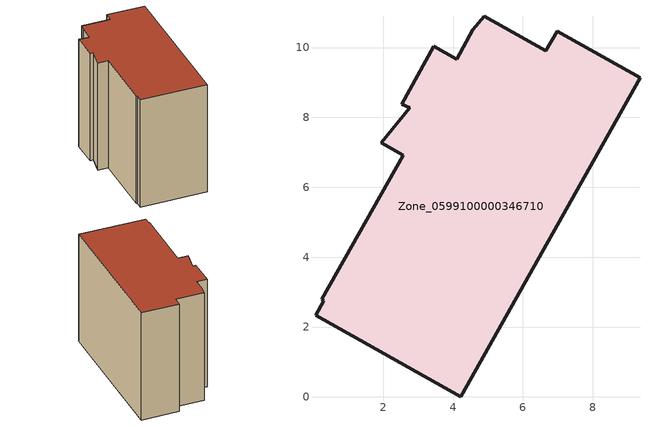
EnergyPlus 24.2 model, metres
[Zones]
Zone_0599100000346710
 floor ground (C_G): 2.76,8.28 2.53,8.38 3.45,10.04 4.1,9.66 4.57,10.51 4.89,10.9 6.66,9.91 6.98,10.46 9.35,9.14 4.23,0 0.06,2.33 0.3,2.76 0.24,2.8 2.57,6.92 1.94,7.27 z0
 wall outside (C_F): 6.98,10.46 6.66,9.91 4.89,10.9 4.57,10.51 4.1,9.66 3.45,10.04 2.53,8.38 2.76,8.28 1.94,7.27 2.57,6.92 0.24,2.8 0.3,2.76 0.06,2.33 4.23,0 9.35,9.14 6.98,10.46 z0:8.28
 roof outside (C_R): 2.57,6.92 0.24,2.8 0.3,2.76 0.06,2.33 4.23,0 9.35,9.14 6.98,10.46 6.66,9.91 4.89,10.9 4.57,10.51 4.1,9.66 3.45,10.04 2.53,8.38 2.76,8.28 1.94,7.27 z8.28
[BUILDING]
Pand.0599100000346710: North Axis=0; Terrain=City; Loads Convergence Tolerance Value=0.04; Temperature Convergence Tolerance Value=0.4; Solar Distribution=FullExterior; Maximum Number of Warmup Days=25; Minimum Number of Warmup Days=1
[Site:Location]
Rotterdam.The.Hague.AP_ZH_NLD Design_Conditions: Latitude=51.96; Longitude=4.45; Time Zone=1; Elevation=-4.5
[SITE:GROUNDTEMPERATURE:BUILDINGSURFACE]
18, 18, 18, 18, 18, 18, 18, 18, 18, 18, 18, 18
[MATERIAL] Thermal Absorptance=0.9; Solar Absorptance=0.7; Visible Absorptance=0.7
Name | Roughness | Thickness | Conductivity | Density | Specific Heat
G.TC.1992-2005 | MediumSmooth | 0.15 | 0.06 | 540 | 1210
F.TC.1992-2005 | Rough | 0.3 | 0.12 | 1920 | 840
R.TC.1992-2005 | MediumRough | 0.2 | 0.08 | 1500 | 1000
[CONSTRUCTION]
C_G: G.TC.1992-2005
C_F: F.TC.1992-2005
C_R: R.TC.1992-2005
[ZONE]
Zone_0599100000346710: Type=1; Multiplier=1; Ceiling Height=Autocalculate; Volume=Autocalculate; Floor Area=autocalculate; Part of Total Floor Area=Yes
[ZONEINFILTRATION:DESIGNFLOWRATE]
Infil_Zone_0599100000346710: Zone or ZoneList or Space or SpaceList=Zone_0599100000346710; Schedule=AlwaysOn; Design Flow Rate Calculation Method=Flow/Area; Flow Rate per Floor Area=0.0015; Constant Term Coefficient=1; Temperature Term Coefficient=0; Velocity Term Coefficient=0; Velocity Squared Term Coefficient=0
[HVACTEMPLATE:ZONE:IDEALLOADSAIRSYSTEM]
Zone_0599100000346710: Maximum Heating Supply Air Temperature=50; Minimum Cooling Supply Air Temperature=13; Maximum Heating Supply Air Humidity Ratio=0.0156; Minimum Cooling Supply Air Humidity Ratio=0.0077; Heating Limit=NoLimit; Cooling Limit=NoLimit; Dehumidification Control Type=ConstantSensibleHeatRatio; Cooling Sensible Heat Ratio=0.7; Dehumidification Setpoint=60; Humidification Control Type=None; Humidification Setpoint=30; Outdoor Air Method=None; Outdoor Air Flow Rate per Person=0.00944; Outdoor Air Flow Rate per Zone Floor Area=0; Outdoor Air Flow Rate per Zone=0; Demand Controlled Ventilation Type=None; Outdoor Air Economizer Type=NoEconomizer; Heat Recovery Type=None; Sensible Heat Recovery Effectiveness=0.7; Latent Heat Recovery Effectiveness=0.65
[ZONECONTROL:THERMOSTAT]
ThermostatControl_Zone_0599100000346710: Zone or ZoneList=Zone_0599100000346710; Control Type Schedule=DualSetpointControlType; Control 1=Thermostat_Zone_0599100000346710; Temperature Difference Between Cutout And Setpoint=0
[THERMOSTATSETPOINT:DUALSETPOINT]
Thermostat_Zone_0599100000346710: Heating Setpoint Temperature Schedule=HeatingSetpoint_Zone_0599100000346710; Cooling Setpoint Temperature Schedule=CoolingSetpoint_Zone_0599100000346710
[SCHEDULE:COMPACT]
HeatingSetpoint_Zone_0599100000346710: Through: 12/31, For: AllDays, Until: 24:00, 21
CoolingSetpoint_Zone_0599100000346710: Through: 12/31, For: AllDays, Until: 24:00, 24
DualSetpointControlType: Through: 12/31, For: AllDays, Until: 24:00, 4
AlwaysOn: Through: 12/31, For: AllDays, Until: 24:00, 1
